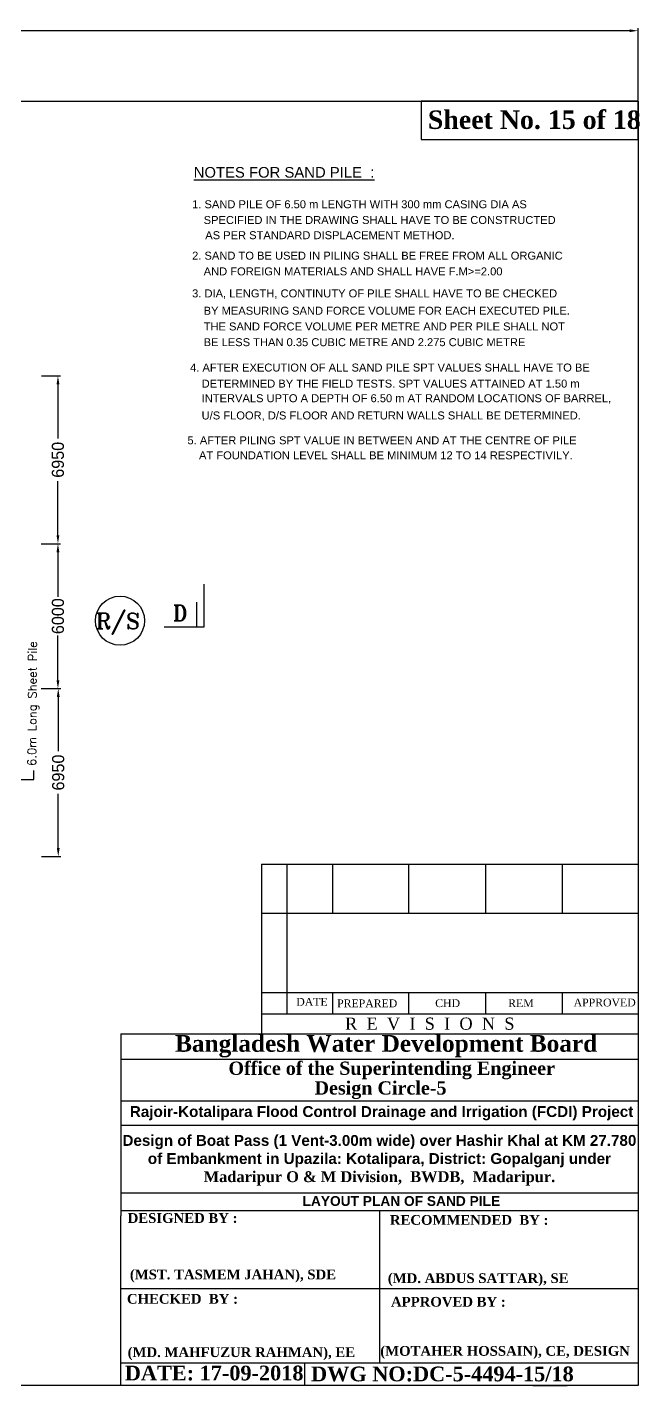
# Model space of a CAD drawing. Extents: x -1206532 to 786809, y -4288605 to 172932.
# Drawn here: x 347225 to 372589, y -4268213 to -4211957 of the extents above; entities that cross this region are included whole.
import ezdxf

# ---------------------------------------------------------------- set-up
doc = ezdxf.new("R2010")
doc.units = 0
doc.header["$LTSCALE"] = 300
doc.header["$MEASUREMENT"] = 0
doc.layers.get('0').update_dxf_attribs({"linetype": 'CONTINUOUS'})
doc.layers.get('DEFPOINTS').update_dxf_attribs({"linetype": 'CONTINUOUS'})
doc.layers.add('LINE', color=7, linetype='CONTINUOUS')
doc.layers.add('Other line', color=7, linetype='CONTINUOUS', lineweight=15)
doc.layers.add('Text 20', color=7, linetype='CONTINUOUS', lineweight=15)
doc.styles.add('Arial-20', font='ARIAL_0.TTF')
doc.styles.add('BIG', font='ROMANT.SHX')
doc.styles.add('SMALL', font='ROMANS.SHX')
doc.dimstyles.new('3', dxfattribs={"dimtxt": 225, "dimasz": 350, "dimexe": 100, "dimexo": 25, "dimgap": 9, "dimtad": 0, "dimdec": 0, "dimzin": 0, "dimdsep": 46, "dimtxsty": 'Standard', "dimcen": 0, "dimclrd": 5, "dimclre": 6, "dimclrt": 1, "dimadec": 0, "dimazin": 0, "dimtfac": 1, "dimtdec": 0, "dimtofl": 0, "dimtmove": 2, "dimatfit": 3, "dimfxl": 1, "dimtolj": 1, "dimtzin": 0, "dimarcsym": 0})

# ---------------------------------------------------------------- blocks, each defined once
blk = doc.blocks.new('*D611')
at = {"layer": 'DEFPOINTS', "color": 0, "lineweight": 30}
for p in [(347718, -4233345), (347718, -4239345), (348499, -4239345)]:
    blk.add_point(p, dxfattribs=at)
at = {"layer": 'Other line', "color": 0, "linetype": 'ByBlock', "lineweight": -2}
for p, q in [((347799, -4233345), (348599, -4233345)), ((347799, -4239345), (348599, -4239345))]:
    blk.add_line(p, q, dxfattribs=at)
at = {"layer": 'Other line', "linetype": 'ByBlock', "lineweight": -2}
for p, q in [((348499, -4233695), (348499, -4235544)), ((348499, -4238995), (348499, -4237146))]:
    blk.add_line(p, q, dxfattribs=at)
at = {"layer": 'Other line', "lineweight": 30}
for points in [[(348441, -4233695), (348558, -4233695), (348499, -4233345)], [(348441, -4238995), (348558, -4238995), (348499, -4239345)]]:
    blk.add_solid(points, dxfattribs=at)
at = {"layer": 'Other line', "color": 0, "lineweight": 30, "insert": (348499, -4236345), "char_height": 500, "attachment_point": 5, "rotation": 90}
blk.add_mtext('\\A1;6000', dxfattribs=at)
blk = doc.blocks.new('*D612')
at = {"layer": 'DEFPOINTS', "color": 0, "lineweight": 30}
for p in [(347799, -4239345), (347718, -4246295), (348512, -4246295)]:
    blk.add_point(p, dxfattribs=at)
at = {"layer": 'Other line', "color": 0, "linetype": 'ByBlock', "lineweight": -2}
for p, q in [((347824, -4239345), (348612, -4239345)), ((347812, -4246295), (348612, -4246295))]:
    blk.add_line(p, q, dxfattribs=at)
at = {"layer": 'Other line', "linetype": 'ByBlock', "lineweight": -2}
for p, q in [((348512, -4239695), (348512, -4241936)), ((348512, -4245945), (348512, -4243704))]:
    blk.add_line(p, q, dxfattribs=at)
at = {"layer": 'Other line', "lineweight": 30}
for points in [[(348453, -4239695), (348570, -4239695), (348512, -4239345)], [(348453, -4245945), (348570, -4245945), (348512, -4246295)]]:
    blk.add_solid(points, dxfattribs=at)
at = {"layer": 'Other line', "color": 0, "lineweight": 30, "insert": (348512, -4242820), "char_height": 500, "attachment_point": 5, "rotation": 90}
blk.add_mtext('\\A1;6950', dxfattribs=at)
blk = doc.blocks.new('*D618')
at = {"layer": 'DEFPOINTS', "color": 0, "lineweight": 30}
for p in [(372514, -4212104), (297303, -4215021), (372514, -4215021)]:
    blk.add_point(p, dxfattribs=at)
at = {"layer": 'LINE', "color": 6, "lineweight": -2}
for p, q in [((297303, -4214996), (297303, -4212004)), ((372514, -4214996), (372514, -4212004))]:
    blk.add_line(p, q, dxfattribs=at)
at = {"layer": 'LINE', "color": 5, "lineweight": -2}
for p, q in [((297653, -4212104), (334449, -4212104)), ((372164, -4212104), (335367, -4212104))]:
    blk.add_line(p, q, dxfattribs=at)
at = {"layer": 'LINE', "color": 5, "lineweight": 30}
for points in [[(297653, -4212046), (297653, -4212163), (297303, -4212104)], [(372164, -4212046), (372164, -4212163), (372514, -4212104)]]:
    blk.add_solid(points, dxfattribs=at)
at = {"layer": 'LINE', "color": 1, "lineweight": 30, "insert": (334908, -4212104), "char_height": 225, "attachment_point": 5}
blk.add_mtext('\\A1;75211', dxfattribs=at)
blk = doc.blocks.new('*D848')
at = {"layer": 'DEFPOINTS', "color": 0, "lineweight": 30}
for p in [(347787, -4226395), (347705, -4233345), (348499, -4233345)]:
    blk.add_point(p, dxfattribs=at)
at = {"layer": 'Other line', "color": 0, "linetype": 'ByBlock', "lineweight": -2}
for p, q in [((347812, -4226395), (348599, -4226395)), ((347799, -4233345), (348599, -4233345))]:
    blk.add_line(p, q, dxfattribs=at)
at = {"layer": 'Other line', "linetype": 'ByBlock', "lineweight": -2}
for p, q in [((348499, -4226745), (348499, -4228986)), ((348499, -4232995), (348499, -4230754))]:
    blk.add_line(p, q, dxfattribs=at)
at = {"layer": 'Other line', "lineweight": 30}
for points in [[(348441, -4226745), (348558, -4226745), (348499, -4226395)], [(348441, -4232995), (348558, -4232995), (348499, -4233345)]]:
    blk.add_solid(points, dxfattribs=at)
at = {"layer": 'Other line', "color": 0, "lineweight": 30, "insert": (348499, -4229870), "char_height": 500, "attachment_point": 5, "rotation": 90}
blk.add_mtext('\\A1;6950', dxfattribs=at)

msp = doc.modelspace()

# ---------------------------------------------------------------- linework, layer by layer
at = {"linetype": 'ByBlock', "lineweight": 30}
for points in [[(297302.984, -4268205.216), (297302.984, -4215020.567), (372513.599, -4215020.567), (372513.599, -4268205.216), (297302.984, -4268205.216)], [(372513.599, -4215020.567), (363534.07, -4215020.567), (363534.07, -4216607.824), (372513.599, -4216607.824)]]:
    msp.add_lwpolyline(points, close=True, dxfattribs=at)
at = {"layer": 'LINE', "lineweight": 25}
for p, q in [((356931.114, -4246614.381), (372513.599, -4246614.381)), ((356931.114, -4246614.381), (356931.114, -4253645.042)), ((357980.908, -4246614.381), (357980.908, -4252809.979)), ((357980.908, -4246614.381), (357980.908, -4252809.979)), ((357980.908, -4246614.381), (357980.908, -4252809.979)), ((357980.908, -4246614.381), (357980.908, -4252809.979)), ((359866.895, -4246647.737), (359866.895, -4248640.429)), ((363030.321, -4248640.429), (363030.321, -4246614.199)), ((366217.641, -4248640.429), (366217.641, -4246614.199)), ((369392.259, -4248640.429), (369392.259, -4246642.585)), ((369496.303, -4246614.381), (372513.599, -4246614.381)), ((356931.114, -4248640.429), (372355.924, -4248640.429)), ((358029.01, -4248640.429), (372513.599, -4248640.429)), ((356931.114, -4251929.088), (372355.924, -4251929.088)), ((358029.01, -4251929.088), (372513.599, -4251929.088)), ((358029.01, -4251929.088), (372355.924, -4251929.088)), ((358029.01, -4251929.088), (372355.924, -4251929.088)), ((359866.895, -4251929.088), (359866.895, -4252809.979)), ((363030.321, -4252812.035), (363030.321, -4251929.088)), ((366217.641, -4252812.035), (366217.641, -4251929.088)), ((369392.259, -4252807.183), (369392.259, -4251929.088)), ((356931.114, -4252809.979), (372355.924, -4252809.979)), ((358029.01, -4252809.979), (372513.599, -4252809.979)), ((358029.01, -4252809.979), (372355.924, -4252809.979)), ((358029.01, -4252809.979), (372355.924, -4252809.979)), ((351103.006, -4253645.042), (372513.599, -4253645.042)), ((351103.006, -4253645.042), (351103.006, -4261174.555)), ((372513.599, -4253772.894), (372513.599, -4268205.216)), ((351103.006, -4254684.647), (372513.599, -4254684.647)), ((351103.006, -4256409.04), (372513.599, -4256409.04)), ((351103.006, -4256409.04), (372513.599, -4256409.04)), ((351103.006, -4256409.04), (372513.599, -4256409.04)), ((351103.006, -4256409.04), (372513.599, -4256409.04)), ((351103.006, -4257426.49), (372513.599, -4257426.49)), ((351103.006, -4257426.49), (372513.599, -4257426.49)), ((351103.006, -4257426.49), (372513.599, -4257426.49)), ((351103.006, -4257426.49), (372513.599, -4257426.49)), ((351103.006, -4260225.492), (372513.599, -4260225.492)), ((351103.006, -4260950.797), (372513.599, -4260950.797)), ((351103.006, -4268205.216), (351103.006, -4261174.555)), ((361808.303, -4260950.797), (361808.303, -4267268.128)), ((351103.006, -4264185.24), (372513.599, -4264185.24)), ((351103.006, -4267268.128), (372513.599, -4267268.128)), ((355359.006, -4267268.128), (372513.599, -4267268.128)), ((355359.006, -4267268.128), (372513.599, -4267268.128)), ((355359.006, -4267268.128), (372513.599, -4267268.128)), ((358702.059, -4267268.128), (358702.059, -4268213.36)), ((372513.599, -4268205.216), (351103.006, -4268205.216)), ((368157.279, -4268205.216), (369584.929, -4268205.216))]:
    msp.add_line(p, q, dxfattribs=at)
at = {"layer": 'LINE', "lineweight": 30}
msp.add_circle((351068.501, -4236531.676), 1015.539, dxfattribs=at)
at = {"layer": 'Other line', "color": 0, "lineweight": 30}
for p, q in [((354539.263, -4235020.934), (354539.263, -4236806.353)), ((354243.81, -4236806.353), (354243.81, -4235770.966)), ((354539.263, -4236806.353), (352902.739, -4236806.353)), ((354539.263, -4236806.353), (354243.81, -4236806.353))]:
    msp.add_line(p, q, dxfattribs=at)

# ---------------------------------------------------------------- texts
at = {"linetype": 'ByBlock', "lineweight": 30, "insert": (363812.873, -4215405.961), "char_height": 764.02738, "width": 10183.28679, "attachment_point": 1}
msp.add_mtext('{\\fTimes New Roman|b1|i0|c0|p18;Sheet No. 15 of 18}', dxfattribs=at)
at = {"layer": 'LINE', "lineweight": 30, "style": 'BIG'}
for s, p in [('R/S', (350072.653, -4236872.614)), ('D', (353249.269, -4236541.291))]:
    msp.add_text(s, height=650, dxfattribs=at).set_placement(p)
at = {"layer": 'LINE', "lineweight": 20, "insert": (347241.758, -4242544.812), "char_height": 350, "width": 8146.89803, "attachment_point": 1, "rotation": 89.649404, "style": 'SMALL'}
msp.add_mtext('6.0m Long Sheet Pile', dxfattribs=at)
at = {"layer": 'LINE', "lineweight": 25, "attachment_point": 1}
for s, insert, char_height in [('{\\fTimes New Roman|b0|i0|c0|p18;DATE }', (358365.868, -4252151.6), 322.33284), ('{\\fTimes New Roman|b0|i0|c0|p18;PREPARED\\fTimes New Roman|b1|i0|c0|p18; }', (360057.547, -4252214.94), 322.33284), ('{\\fTimes New Roman|b0|i0|c0|p18;CHD}', (364117.894, -4252208.162), 322.33284), ('{\\fTimes New Roman|b0|i0|c0|p18; REM }', (367017.586, -4252208.162), 322.33284), ('{\\fTimes New Roman|b0|i0|c0|p18;APPROVED}', (369848.889, -4252180.455), 322.33284), ('{\\fTimes New Roman|b0|i0|c0|p18;R  E  V  I  S  I  O  N  S}', (360385.566, -4252965.265), 503.64506), ('{\\fTimes New Roman|b1|i0|c0|p18;DESIGNED BY :}', (351385.468, -4261062.514), 404.415), ('{\\fTimes New Roman|b1|i0|c0|p18;RECOMMENDED  BY :}', (362241.223, -4261141.498), 404.415), ('{\\fTimes New Roman|b1|i0|c0|p18;\\C0;(MST. TASMEM JAHAN), SDE}', (351476.626, -4263399.717), 404.415), ('{\\fTimes New Roman|b1|i0|c0|p18;\\C0;(MD. ABDUS SATTAR), SE}', (362154.35, -4263552.103), 404.415), ('{\\fTimes New Roman|b1|i0|c0|p18;CHECKED  BY :}', (351355.028, -4264409.256), 404.415), ('{\\fTimes New Roman|b1|i0|c0|p18;APPROVED BY :}', (362288.119, -4264531.41), 404.415), ('{\\fTimes New Roman|b1|i0|c0|p18;\\C0;(MD. MAHFUZUR RAHMAN), EE}', (351384.204, -4266617.475), 404.415), ('{\\fTimes New Roman|b1|i0|c0|p18;\\C0;(MOTAHER HOSSAIN), CE, DESIGN}', (361843.411, -4266564.251), 404.415), ('{\\fTimes New Roman|b1|i0|c0|p18;DATE: 17-09-2018}', (351269.659, -4267377.771), 609.88465), ('{\\fTimes New Roman|b1|i0|c0|p18; DWG NO:DC-5-4494-15/18}', (358748.321, -4267416.261), 609.88465)]:
    msp.add_mtext(s, dxfattribs=dict(at, insert=insert, char_height=char_height))
at = {"layer": 'LINE', "lineweight": 25, "attachment_point": 8}
for s, insert, char_height, width in [('{\\fTimes New Roman|b1|i0|c0|p18;Bangladesh Water Development Board}', (362086.897, -4254615.96), 693.18081, 27721.91047), ('{\\fTimes New Roman|b1|i0|c0|p18;Office of the Superintending Engineer}', (362316.06, -4255522.818), 549.81623, 21988.42789), ('{\\fTimes New Roman|b1|i0|c0|p18;Design Circle-5}', (361853.348, -4256338.823), 549.81623, 21988.42789), ('{\\fArial|b1|i0|c0|p34;Rajoir-Kotalipara Flood Control Drainage and Irrigation (FCDI) Project}', (361897.485, -4257221.337), 451.44, 26955.59168), ('\\pt0.005053;{\\fArial|b1|i0|c0|p34;Design of Boat Pass (1 Vent-3.00m wide) over Hashir Khal at KM 27.780 of Embankment in Upazila: Kotalipara, District: Gopalganj under \\P\\ptz;\\fTimes New Roman|b1|i0|c0|p18;Madaripur O & M Division,  BWDB,  Madaripur.}', (361808.303, -4259923.862), 450, 21410.59253), ('{\\fArial|b1|i0|c0|p34;LAYOUT PLAN OF SAND PILE\\P\\fTimes New Roman|b1|i0|c0|p18;  }', (362715.011, -4261447.676), 406.96672, 20548.63375)]:
    msp.add_mtext(s, dxfattribs=dict(at, insert=insert, char_height=char_height, width=width))
at = {"layer": 'Text 20', "lineweight": 30, "style": 'Arial-20'}
for s, height, p in [('%%UNOTES FOR SAND PILE  :', 440, (354119.911, -4218186.808)), ('1. SAND PILE OF 6.50 m LENGTH WITH 300 mm CASING DIA AS', 330, (354053.483, -4219454.381)), ('SPECIFIED IN THE DRAWING SHALL HAVE TO BE CONSTRUCTED', 330, (354531.621, -4220105.783)), ('AS PER STANDARD DISPLACEMENT METHOD.', 330, (354596.823, -4220735.471)), ('2. SAND TO BE USED IN PILING SHALL BE FREE FROM ALL ORGANIC', 330, (354053.483, -4221582.29)), ('AND FOREIGN MATERIALS AND SHALL HAVE F.M>=2.00', 330, (354531.621, -4222233.692)), ('3. DIA, LENGTH, CONTINUTY OF PILE SHALL HAVE TO BE CHECKED', 330, (354053.483, -4223145.651)), ('BY MEASURING SAND FORCE VOLUME FOR EACH EXECUTED PILE.', 330, (354531.621, -4223862.194)), ('THE SAND FORCE VOLUME PER METRE AND PER PILE SHALL NOT', 330, (354531.621, -4224513.594)), ('BE LESS THAN 0.35 CUBIC METRE AND 2.275 CUBIC METRE', 330, (354531.621, -4225164.996)), ('4. AFTER EXECUTION OF ALL SAND PILE SPT VALUES SHALL HAVE TO BE', 330, (353969.658, -4226215.42)), ('DETERMINED BY THE FIELD TESTS. SPT VALUES ATTAINED AT 1.50 m ', 330, (354447.796, -4226880.499)), ('INTERVALS UPTO A DEPTH OF 6.50 m AT RANDOM LOCATIONS OF BARREL, ', 330, (354447.796, -4227485.816)), ('U/S FLOOR, D/S FLOOR AND RETURN WALLS SHALL BE DETERMINED.', 330, (354447.796, -4228199.224)), ('5. AFTER PILING SPT VALUE IN BETWEEN AND AT THE CENTRE OF PILE', 330, (353860.912, -4229228.266)), ('AT FOUNDATION LEVEL SHALL BE MINIMUM 12 TO 14 RESPECTIVILY.', 330, (354339.05, -4229850.107))]:
    msp.add_text(s, height=height, dxfattribs=at).set_placement(p)

# ---------------------------------------------------------------- dimensions: what is measured, and where the dimension line sits
at = {"layer": 'LINE', "lineweight": 30}
dim = msp.add_linear_dim(base=(372513.599, -4212104.416), p1=(297302.984, -4215020.567), p2=(372513.599, -4215020.567), dimstyle='3', override={"dimfxl": 0.12}, dxfattribs=at)
dim.commit()
dim.dimension.update_dxf_attribs({"geometry": '*D618', "text_midpoint": (334908.292, -4212104.416)})
at = {"layer": 'Other line', "color": 0, "lineweight": 30}
for base, p1, p2, picture, middle in [((348499.278, -4233344.975), (347787.052, -4226394.975), (347705.46, -4233344.975), '*D848', (348499.278, -4229869.975)), ((348499.278, -4239344.975), (347717.687, -4233344.975), (347717.687, -4239344.975), '*D611', (348499.278, -4236344.975)), ((348511.505, -4246294.975), (347799.278, -4239344.975), (347717.687, -4246294.975), '*D612', (348511.505, -4242819.975))]:
    dim = msp.add_linear_dim(base=base, p1=p1, p2=p2, angle=90, dimstyle='3', override={"dimtxt": 500, "dimclrd": 256, "dimclre": 0, "dimclrt": 0, "dimfxl": 700, "dimfxlon": 1}, dxfattribs=at)
    dim.commit()
    dim.dimension.update_dxf_attribs({"geometry": picture, "text_midpoint": middle})

# ---------------------------------------------------------------- leaders
at = {"layer": 'LINE'}
msp.add_leader([(345264.828, -4243110.708), (347505.281, -4243110.708), (347505.281, -4242730.828)], dimstyle='3', override={"dimgap": 9, "dimtad": 0, "dimfxl": 700}, dxfattribs=at)

doc.saveas('drawing.dxf')
